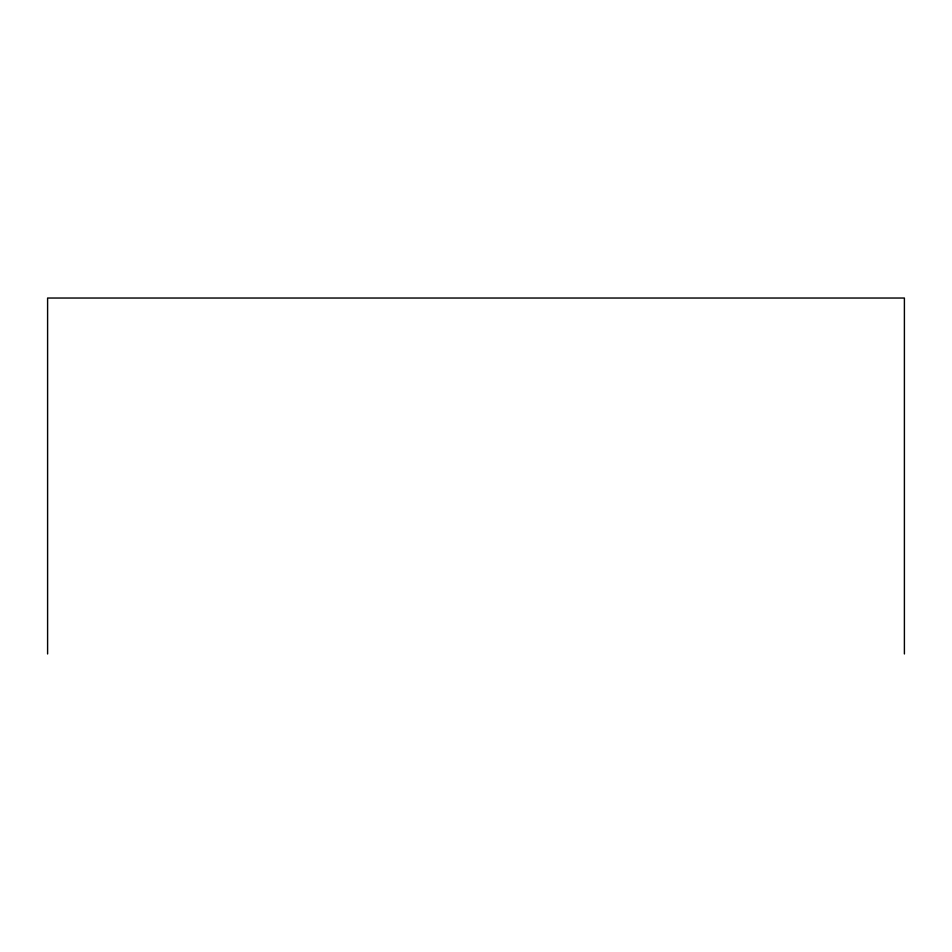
<?xml version="1.0" encoding="UTF-8"?>
<svg xmlns="http://www.w3.org/2000/svg" width="952" height="952" viewBox="0 0 952 952"><rect width="100%" height="100%" fill="white"/><g stroke="black" fill="none" stroke-linecap="round" stroke-linejoin="round"><path stroke-width="1.43" d="M904.4 653.964L904.4 298.035L47.6 298.035L47.6 653.964"/></g></svg>
